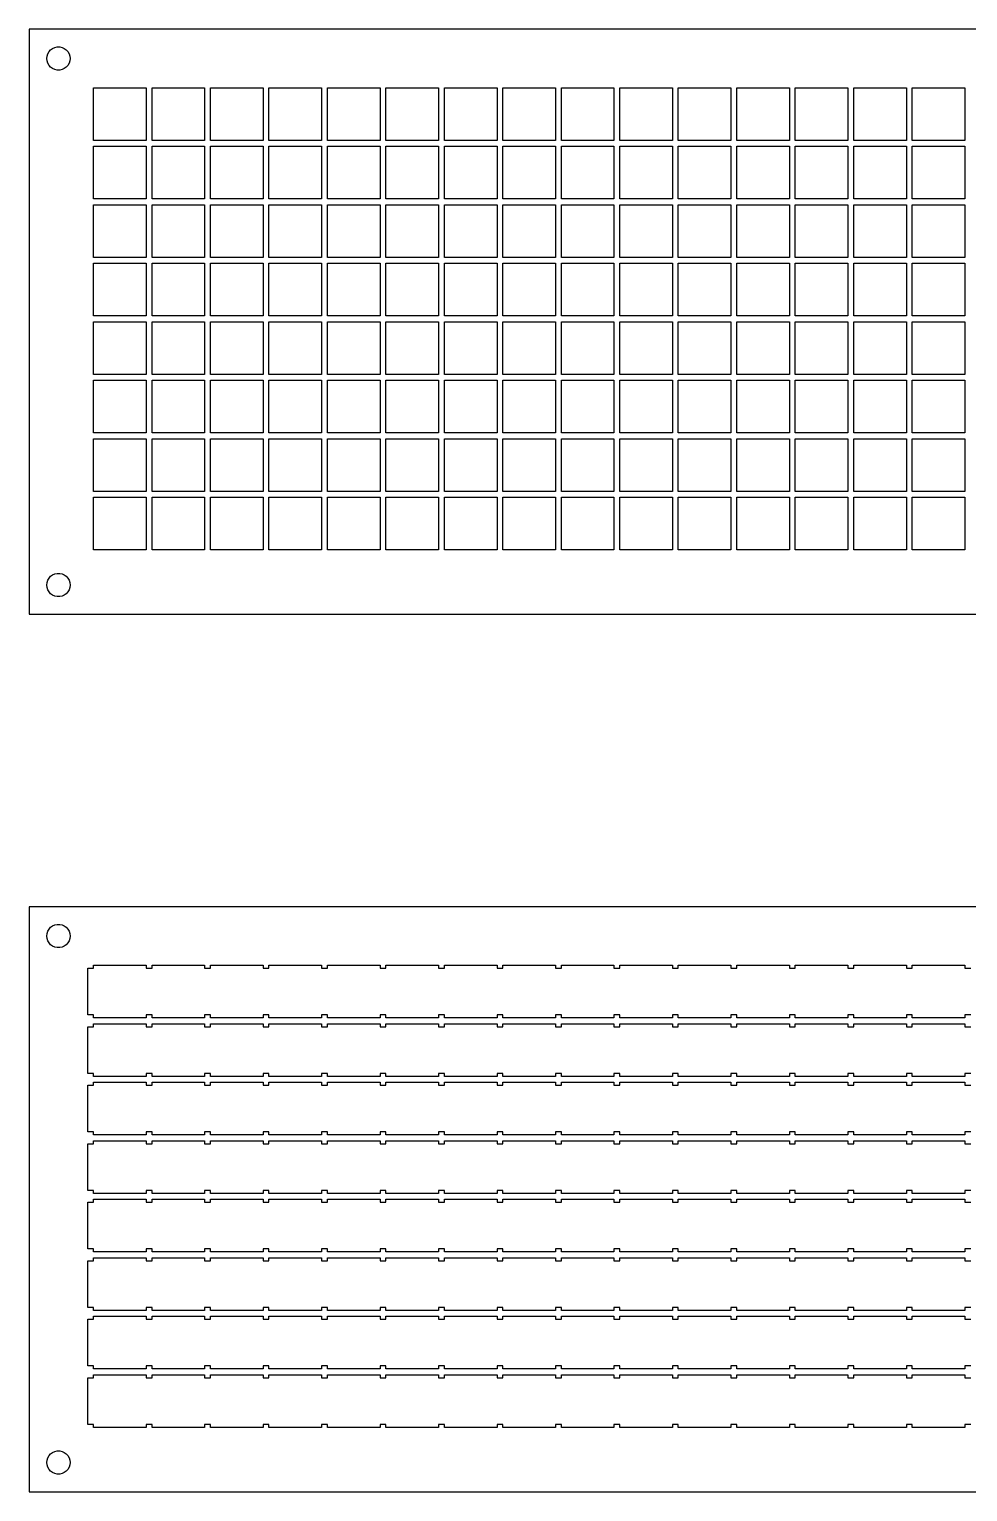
# Model space of a CAD drawing. Header units: metres. Extents: x 0 to 340, y 0 to 250.
# Drawn here: x 0 to 160.5, y 0 to 250 of the extents above; entities that cross this region are included whole.
import ezdxf

# ---------------------------------------------------------------- set-up
doc = ezdxf.new("R2010")
doc.units = ezdxf.units.M

msp = doc.modelspace()

# ---------------------------------------------------------------- linework, layer by layer
for p, q in [((340, 250), (0, 250)), ((0, 250), (0, 150)), ((3, 245), (3.0437, 245.416)), ((3.0437, 244.584), (3, 245)), ((3.0437, 245.416), (3.1729, 245.813)), ((3.1729, 245.813), (3.38196, 246.176)), ((3.38196, 246.176), (3.66173, 246.486)), ((3.66173, 246.486), (4, 246.732)), ((4, 246.732), (4.38196, 246.902)), ((4.38196, 246.902), (4.79094, 246.989)), ((4.79094, 246.989), (5.20905, 246.989)), ((5.20905, 246.989), (5.61803, 246.902)), ((5.61803, 246.902), (6, 246.732)), ((6, 246.732), (6.33826, 246.486)), ((6.33826, 246.486), (6.61803, 246.176)), ((6.61803, 246.176), (6.82709, 245.813)), ((6.82709, 245.813), (6.95628, 245.416)), ((6.95628, 245.416), (7, 245)), ((7, 245), (6.95628, 244.584)), ((3.1729, 244.187), (3.0437, 244.584)), ((3.38196, 243.824), (3.1729, 244.187)), ((3.66173, 243.514), (3.38196, 243.824)), ((4, 243.268), (3.66173, 243.514)), ((4.38196, 243.098), (4, 243.268)), ((4.79094, 243.011), (4.38196, 243.098)), ((5.20905, 243.011), (4.79094, 243.011)), ((5.61803, 243.098), (5.20905, 243.011)), ((6, 243.268), (5.61803, 243.098)), ((6.33826, 243.514), (6, 243.268)), ((6.61803, 243.824), (6.33826, 243.514)), ((6.82709, 244.187), (6.61803, 243.824)), ((6.95628, 244.584), (6.82709, 244.187)), ((11, 231), (11, 240)), ((11, 240), (20, 240)), ((20, 240), (20, 231)), ((21, 231), (21, 240)), ((21, 240), (30, 240)), ((30, 240), (30, 231)), ((31, 231), (31, 240)), ((31, 240), (40, 240)), ((40, 240), (40, 231)), ((41, 231), (41, 240)), ((41, 240), (50, 240)), ((50, 240), (50, 231)), ((51, 231), (51, 240)), ((51, 240), (60, 240)), ((60, 240), (60, 231)), ((61, 231), (61, 240)), ((61, 240), (70, 240)), ((70, 240), (70, 231)), ((71, 231), (71, 240)), ((71, 240), (80, 240)), ((80, 240), (80, 231)), ((81, 231), (81, 240)), ((81, 240), (90, 240)), ((90, 240), (90, 231)), ((91, 231), (91, 240)), ((91, 240), (100, 240)), ((100, 240), (100, 231)), ((101, 231), (101, 240)), ((101, 240), (110, 240)), ((110, 240), (110, 231)), ((111, 231), (111, 240)), ((111, 240), (120, 240)), ((120, 240), (120, 231)), ((121, 231), (121, 240)), ((121, 240), (130, 240)), ((130, 240), (130, 231)), ((131, 231), (131, 240)), ((131, 240), (140, 240)), ((140, 240), (140, 231)), ((141, 231), (141, 240)), ((141, 240), (150, 240)), ((150, 240), (150, 231)), ((151, 231), (151, 240)), ((151, 240), (160, 240)), ((160, 240), (160, 231)), ((20, 231), (11, 231)), ((11, 221), (11, 230)), ((11, 230), (20, 230)), ((20, 230), (20, 221)), ((30, 231), (21, 231)), ((21, 221), (21, 230)), ((21, 230), (30, 230)), ((30, 230), (30, 221)), ((40, 231), (31, 231)), ((31, 221), (31, 230)), ((31, 230), (40, 230)), ((40, 230), (40, 221)), ((50, 231), (41, 231)), ((41, 221), (41, 230)), ((41, 230), (50, 230)), ((50, 230), (50, 221)), ((60, 231), (51, 231)), ((51, 221), (51, 230)), ((51, 230), (60, 230)), ((60, 230), (60, 221)), ((70, 231), (61, 231)), ((61, 221), (61, 230)), ((61, 230), (70, 230)), ((70, 230), (70, 221)), ((80, 231), (71, 231)), ((71, 221), (71, 230)), ((71, 230), (80, 230)), ((80, 230), (80, 221)), ((90, 231), (81, 231)), ((81, 221), (81, 230)), ((81, 230), (90, 230)), ((90, 230), (90, 221)), ((100, 231), (91, 231)), ((91, 221), (91, 230)), ((91, 230), (100, 230)), ((100, 230), (100, 221)), ((110, 231), (101, 231)), ((101, 221), (101, 230)), ((101, 230), (110, 230)), ((110, 230), (110, 221)), ((120, 231), (111, 231)), ((111, 221), (111, 230)), ((111, 230), (120, 230)), ((120, 230), (120, 221)), ((130, 231), (121, 231)), ((121, 221), (121, 230)), ((121, 230), (130, 230)), ((130, 230), (130, 221)), ((140, 231), (131, 231)), ((131, 221), (131, 230)), ((131, 230), (140, 230)), ((140, 230), (140, 221)), ((150, 231), (141, 231)), ((141, 221), (141, 230)), ((141, 230), (150, 230)), ((150, 230), (150, 221)), ((160, 231), (151, 231)), ((151, 221), (151, 230)), ((151, 230), (160, 230)), ((160, 230), (160, 221)), ((20, 221), (11, 221)), ((11, 211), (11, 220)), ((11, 220), (20, 220)), ((20, 220), (20, 211)), ((30, 221), (21, 221)), ((21, 211), (21, 220)), ((21, 220), (30, 220)), ((30, 220), (30, 211)), ((40, 221), (31, 221)), ((31, 211), (31, 220)), ((31, 220), (40, 220)), ((40, 220), (40, 211)), ((50, 221), (41, 221)), ((41, 211), (41, 220)), ((41, 220), (50, 220)), ((50, 220), (50, 211)), ((60, 221), (51, 221)), ((51, 211), (51, 220)), ((51, 220), (60, 220)), ((60, 220), (60, 211)), ((70, 221), (61, 221)), ((61, 211), (61, 220)), ((61, 220), (70, 220)), ((70, 220), (70, 211)), ((80, 221), (71, 221)), ((71, 211), (71, 220)), ((71, 220), (80, 220)), ((80, 220), (80, 211)), ((90, 221), (81, 221)), ((81, 211), (81, 220)), ((81, 220), (90, 220)), ((90, 220), (90, 211)), ((100, 221), (91, 221)), ((91, 211), (91, 220)), ((91, 220), (100, 220)), ((100, 220), (100, 211)), ((110, 221), (101, 221)), ((101, 211), (101, 220)), ((101, 220), (110, 220)), ((110, 220), (110, 211)), ((120, 221), (111, 221)), ((111, 211), (111, 220)), ((111, 220), (120, 220)), ((120, 220), (120, 211)), ((130, 221), (121, 221)), ((121, 211), (121, 220)), ((121, 220), (130, 220)), ((130, 220), (130, 211)), ((140, 221), (131, 221)), ((131, 211), (131, 220)), ((131, 220), (140, 220)), ((140, 220), (140, 211)), ((150, 221), (141, 221)), ((141, 211), (141, 220)), ((141, 220), (150, 220)), ((150, 220), (150, 211)), ((160, 221), (151, 221)), ((151, 211), (151, 220)), ((151, 220), (160, 220)), ((160, 220), (160, 211)), ((20, 211), (11, 211)), ((11, 201), (11, 210)), ((11, 210), (20, 210)), ((20, 210), (20, 201)), ((30, 211), (21, 211)), ((21, 201), (21, 210)), ((21, 210), (30, 210)), ((30, 210), (30, 201)), ((40, 211), (31, 211)), ((31, 201), (31, 210)), ((31, 210), (40, 210)), ((40, 210), (40, 201)), ((50, 211), (41, 211)), ((41, 201), (41, 210)), ((41, 210), (50, 210)), ((50, 210), (50, 201)), ((60, 211), (51, 211)), ((51, 201), (51, 210)), ((51, 210), (60, 210)), ((60, 210), (60, 201)), ((70, 211), (61, 211)), ((61, 201), (61, 210)), ((61, 210), (70, 210)), ((70, 210), (70, 201)), ((80, 211), (71, 211)), ((71, 201), (71, 210)), ((71, 210), (80, 210)), ((80, 210), (80, 201)), ((90, 211), (81, 211)), ((81, 201), (81, 210)), ((81, 210), (90, 210)), ((90, 210), (90, 201)), ((100, 211), (91, 211)), ((91, 201), (91, 210)), ((91, 210), (100, 210)), ((100, 210), (100, 201)), ((110, 211), (101, 211)), ((101, 201), (101, 210)), ((101, 210), (110, 210)), ((110, 210), (110, 201)), ((120, 211), (111, 211)), ((111, 201), (111, 210)), ((111, 210), (120, 210)), ((120, 210), (120, 201)), ((130, 211), (121, 211)), ((121, 201), (121, 210)), ((121, 210), (130, 210)), ((130, 210), (130, 201)), ((140, 211), (131, 211)), ((131, 201), (131, 210)), ((131, 210), (140, 210)), ((140, 210), (140, 201)), ((150, 211), (141, 211)), ((141, 201), (141, 210)), ((141, 210), (150, 210)), ((150, 210), (150, 201)), ((160, 211), (151, 211)), ((151, 201), (151, 210)), ((151, 210), (160, 210)), ((160, 210), (160, 201)), ((20, 201), (11, 201)), ((11, 191), (11, 200)), ((11, 200), (20, 200)), ((20, 200), (20, 191)), ((30, 201), (21, 201)), ((21, 191), (21, 200)), ((21, 200), (30, 200)), ((30, 200), (30, 191)), ((40, 201), (31, 201)), ((31, 191), (31, 200)), ((31, 200), (40, 200)), ((40, 200), (40, 191)), ((50, 201), (41, 201)), ((41, 191), (41, 200)), ((41, 200), (50, 200)), ((50, 200), (50, 191)), ((60, 201), (51, 201)), ((51, 191), (51, 200)), ((51, 200), (60, 200)), ((60, 200), (60, 191)), ((70, 201), (61, 201)), ((61, 191), (61, 200)), ((61, 200), (70, 200)), ((70, 200), (70, 191)), ((80, 201), (71, 201)), ((71, 191), (71, 200)), ((71, 200), (80, 200)), ((80, 200), (80, 191)), ((90, 201), (81, 201)), ((81, 191), (81, 200)), ((81, 200), (90, 200)), ((90, 200), (90, 191)), ((100, 201), (91, 201)), ((91, 191), (91, 200)), ((91, 200), (100, 200)), ((100, 200), (100, 191)), ((110, 201), (101, 201)), ((101, 191), (101, 200)), ((101, 200), (110, 200)), ((110, 200), (110, 191)), ((120, 201), (111, 201)), ((111, 191), (111, 200)), ((111, 200), (120, 200)), ((120, 200), (120, 191)), ((130, 201), (121, 201)), ((121, 191), (121, 200)), ((121, 200), (130, 200)), ((130, 200), (130, 191)), ((140, 201), (131, 201)), ((131, 191), (131, 200)), ((131, 200), (140, 200)), ((140, 200), (140, 191)), ((150, 201), (141, 201)), ((141, 191), (141, 200)), ((141, 200), (150, 200)), ((150, 200), (150, 191)), ((160, 201), (151, 201)), ((151, 191), (151, 200)), ((151, 200), (160, 200)), ((160, 200), (160, 191)), ((20, 191), (11, 191)), ((11, 181), (11, 190)), ((11, 190), (20, 190)), ((20, 190), (20, 181)), ((30, 191), (21, 191)), ((21, 181), (21, 190)), ((21, 190), (30, 190)), ((30, 190), (30, 181)), ((40, 191), (31, 191)), ((31, 181), (31, 190)), ((31, 190), (40, 190)), ((40, 190), (40, 181)), ((50, 191), (41, 191)), ((41, 181), (41, 190)), ((41, 190), (50, 190)), ((50, 190), (50, 181)), ((60, 191), (51, 191)), ((51, 181), (51, 190)), ((51, 190), (60, 190)), ((60, 190), (60, 181)), ((70, 191), (61, 191)), ((61, 181), (61, 190)), ((61, 190), (70, 190)), ((70, 190), (70, 181)), ((80, 191), (71, 191)), ((71, 181), (71, 190)), ((71, 190), (80, 190)), ((80, 190), (80, 181)), ((90, 191), (81, 191)), ((81, 181), (81, 190)), ((81, 190), (90, 190)), ((90, 190), (90, 181)), ((100, 191), (91, 191)), ((91, 181), (91, 190)), ((91, 190), (100, 190)), ((100, 190), (100, 181)), ((110, 191), (101, 191)), ((101, 181), (101, 190)), ((101, 190), (110, 190)), ((110, 190), (110, 181)), ((120, 191), (111, 191)), ((111, 181), (111, 190)), ((111, 190), (120, 190)), ((120, 190), (120, 181)), ((130, 191), (121, 191)), ((121, 181), (121, 190)), ((121, 190), (130, 190)), ((130, 190), (130, 181)), ((140, 191), (131, 191)), ((131, 181), (131, 190)), ((131, 190), (140, 190)), ((140, 190), (140, 181)), ((150, 191), (141, 191)), ((141, 181), (141, 190)), ((141, 190), (150, 190)), ((150, 190), (150, 181)), ((160, 191), (151, 191)), ((151, 181), (151, 190)), ((151, 190), (160, 190)), ((160, 190), (160, 181)), ((20, 181), (11, 181)), ((11, 171), (11, 180)), ((11, 180), (20, 180)), ((20, 180), (20, 171)), ((30, 181), (21, 181)), ((21, 171), (21, 180)), ((21, 180), (30, 180)), ((30, 180), (30, 171)), ((40, 181), (31, 181)), ((31, 171), (31, 180)), ((31, 180), (40, 180)), ((40, 180), (40, 171)), ((50, 181), (41, 181)), ((41, 171), (41, 180)), ((41, 180), (50, 180)), ((50, 180), (50, 171)), ((60, 181), (51, 181)), ((51, 171), (51, 180)), ((51, 180), (60, 180)), ((60, 180), (60, 171)), ((70, 181), (61, 181)), ((61, 171), (61, 180)), ((61, 180), (70, 180)), ((70, 180), (70, 171)), ((80, 181), (71, 181)), ((71, 171), (71, 180)), ((71, 180), (80, 180)), ((80, 180), (80, 171)), ((90, 181), (81, 181)), ((81, 171), (81, 180)), ((81, 180), (90, 180)), ((90, 180), (90, 171)), ((100, 181), (91, 181)), ((91, 171), (91, 180)), ((91, 180), (100, 180)), ((100, 180), (100, 171)), ((110, 181), (101, 181)), ((101, 171), (101, 180)), ((101, 180), (110, 180)), ((110, 180), (110, 171)), ((120, 181), (111, 181)), ((111, 171), (111, 180)), ((111, 180), (120, 180)), ((120, 180), (120, 171)), ((130, 181), (121, 181)), ((121, 171), (121, 180)), ((121, 180), (130, 180)), ((130, 180), (130, 171)), ((140, 181), (131, 181)), ((131, 171), (131, 180)), ((131, 180), (140, 180)), ((140, 180), (140, 171)), ((150, 181), (141, 181)), ((141, 171), (141, 180)), ((141, 180), (150, 180)), ((150, 180), (150, 171)), ((160, 181), (151, 181)), ((151, 171), (151, 180)), ((151, 180), (160, 180)), ((160, 180), (160, 171)), ((20, 171), (11, 171)), ((11, 161), (11, 170)), ((11, 170), (20, 170)), ((20, 170), (20, 161)), ((30, 171), (21, 171)), ((21, 161), (21, 170)), ((21, 170), (30, 170)), ((30, 170), (30, 161)), ((40, 171), (31, 171)), ((31, 161), (31, 170)), ((31, 170), (40, 170)), ((40, 170), (40, 161)), ((50, 171), (41, 171)), ((41, 161), (41, 170)), ((41, 170), (50, 170)), ((50, 170), (50, 161)), ((60, 171), (51, 171)), ((51, 161), (51, 170)), ((51, 170), (60, 170)), ((60, 170), (60, 161)), ((70, 171), (61, 171)), ((61, 161), (61, 170)), ((61, 170), (70, 170)), ((70, 170), (70, 161)), ((80, 171), (71, 171)), ((71, 161), (71, 170)), ((71, 170), (80, 170)), ((80, 170), (80, 161)), ((90, 171), (81, 171)), ((81, 161), (81, 170)), ((81, 170), (90, 170)), ((90, 170), (90, 161)), ((100, 171), (91, 171)), ((91, 161), (91, 170)), ((91, 170), (100, 170)), ((100, 170), (100, 161)), ((110, 171), (101, 171)), ((101, 161), (101, 170)), ((101, 170), (110, 170)), ((110, 170), (110, 161)), ((120, 171), (111, 171)), ((111, 161), (111, 170)), ((111, 170), (120, 170)), ((120, 170), (120, 161)), ((130, 171), (121, 171)), ((121, 161), (121, 170)), ((121, 170), (130, 170)), ((130, 170), (130, 161)), ((140, 171), (131, 171)), ((131, 161), (131, 170)), ((131, 170), (140, 170)), ((140, 170), (140, 161)), ((150, 171), (141, 171)), ((141, 161), (141, 170)), ((141, 170), (150, 170)), ((150, 170), (150, 161)), ((160, 171), (151, 171)), ((151, 161), (151, 170)), ((151, 170), (160, 170)), ((160, 170), (160, 161)), ((20, 161), (11, 161)), ((30, 161), (21, 161)), ((40, 161), (31, 161)), ((50, 161), (41, 161)), ((60, 161), (51, 161)), ((70, 161), (61, 161)), ((80, 161), (71, 161)), ((90, 161), (81, 161)), ((100, 161), (91, 161)), ((110, 161), (101, 161)), ((120, 161), (111, 161)), ((130, 161), (121, 161)), ((140, 161), (131, 161)), ((150, 161), (141, 161)), ((160, 161), (151, 161)), ((3, 155), (3.0437, 155.416)), ((3.0437, 154.584), (3, 155)), ((3.0437, 155.416), (3.1729, 155.813)), ((3.1729, 155.813), (3.38196, 156.176)), ((3.38196, 156.176), (3.66173, 156.486)), ((3.66173, 156.486), (4, 156.732)), ((4, 156.732), (4.38196, 156.902)), ((4.38196, 156.902), (4.79094, 156.989)), ((4.79094, 156.989), (5.20905, 156.989)), ((5.20905, 156.989), (5.61803, 156.902)), ((5.61803, 156.902), (6, 156.732)), ((6, 156.732), (6.33826, 156.486)), ((6.33826, 156.486), (6.61803, 156.176)), ((6.61803, 156.176), (6.82709, 155.813)), ((6.82709, 155.813), (6.95628, 155.416)), ((6.95628, 155.416), (7, 155)), ((7, 155), (6.95628, 154.584)), ((3.1729, 154.187), (3.0437, 154.584)), ((3.38196, 153.824), (3.1729, 154.187)), ((3.66173, 153.514), (3.38196, 153.824)), ((4, 153.268), (3.66173, 153.514)), ((4.38196, 153.098), (4, 153.268)), ((4.79094, 153.011), (4.38196, 153.098)), ((5.20905, 153.011), (4.79094, 153.011)), ((5.61803, 153.098), (5.20905, 153.011)), ((6, 153.268), (5.61803, 153.098)), ((6.33826, 153.514), (6, 153.268)), ((6.61803, 153.824), (6.33826, 153.514)), ((6.82709, 154.187), (6.61803, 153.824)), ((6.95628, 154.584), (6.82709, 154.187)), ((0, 150), (340, 150)), ((340, 100), (0, 100)), ((0, 100), (0, 0)), ((3, 95), (3.0437, 95.4158)), ((3.0437, 94.5842), (3, 95)), ((3.0437, 95.4158), (3.1729, 95.8135)), ((3.1729, 95.8135), (3.38196, 96.1756)), ((3.38196, 96.1756), (3.66173, 96.4863)), ((3.66173, 96.4863), (4, 96.732)), ((4, 96.732), (4.38196, 96.9021)), ((4.38196, 96.9021), (4.79094, 96.989)), ((4.79094, 96.989), (5.20905, 96.989)), ((5.20905, 96.989), (5.61803, 96.9021)), ((5.61803, 96.9021), (6, 96.732)), ((6, 96.732), (6.33826, 96.4863)), ((6.33826, 96.4863), (6.61803, 96.1756)), ((6.61803, 96.1756), (6.82709, 95.8135)), ((6.82709, 95.8135), (6.95628, 95.4158)), ((6.95628, 95.4158), (7, 95)), ((7, 95), (6.95628, 94.5842)), ((3.1729, 94.1865), (3.0437, 94.5842)), ((3.38196, 93.8244), (3.1729, 94.1865)), ((3.66173, 93.5137), (3.38196, 93.8244)), ((4, 93.2679), (3.66173, 93.5137)), ((4.38196, 93.0979), (4, 93.2679)), ((4.79094, 93.011), (4.38196, 93.0979)), ((5.20905, 93.011), (4.79094, 93.011)), ((5.61803, 93.0979), (5.20905, 93.011)), ((6, 93.2679), (5.61803, 93.0979)), ((6.33826, 93.5137), (6, 93.2679)), ((6.61803, 93.8244), (6.33826, 93.5137)), ((6.82709, 94.1865), (6.61803, 93.8244)), ((6.95628, 94.5842), (6.82709, 94.1865)), ((11, 89.5), (11, 90)), ((11, 90), (20, 90)), ((20, 90), (20, 89.5)), ((21, 89.5), (21, 90)), ((21, 90), (30, 90)), ((30, 90), (30, 89.5)), ((31, 89.5), (31, 90)), ((31, 90), (40, 90)), ((40, 90), (40, 89.5)), ((41, 89.5), (41, 90)), ((41, 90), (50, 90)), ((50, 90), (50, 89.5)), ((51, 89.5), (51, 90)), ((51, 90), (60, 90)), ((60, 90), (60, 89.5)), ((61, 89.5), (61, 90)), ((61, 90), (70, 90)), ((70, 90), (70, 89.5)), ((71, 89.5), (71, 90)), ((71, 90), (80, 90)), ((80, 90), (80, 89.5)), ((81, 89.5), (81, 90)), ((81, 90), (90, 90)), ((90, 90), (90, 89.5)), ((91, 89.5), (91, 90)), ((91, 90), (100, 90)), ((100, 90), (100, 89.5)), ((101, 89.5), (101, 90)), ((101, 90), (110, 90)), ((110, 90), (110, 89.5)), ((111, 89.5), (111, 90)), ((111, 90), (120, 90)), ((120, 90), (120, 89.5)), ((121, 89.5), (121, 90)), ((121, 90), (130, 90)), ((130, 90), (130, 89.5)), ((131, 89.5), (131, 90)), ((131, 90), (140, 90)), ((140, 90), (140, 89.5)), ((141, 89.5), (141, 90)), ((141, 90), (150, 90)), ((150, 90), (150, 89.5)), ((151, 89.5), (151, 90)), ((151, 90), (160, 90)), ((160, 90), (160, 89.5)), ((10, 81.5), (10, 89.5)), ((10, 89.5), (11, 89.5)), ((20, 89.5), (21, 89.5)), ((30, 89.5), (31, 89.5)), ((40, 89.5), (41, 89.5)), ((50, 89.5), (51, 89.5)), ((60, 89.5), (61, 89.5)), ((70, 89.5), (71, 89.5)), ((80, 89.5), (81, 89.5)), ((90, 89.5), (91, 89.5)), ((100, 89.5), (101, 89.5)), ((110, 89.5), (111, 89.5)), ((120, 89.5), (121, 89.5)), ((130, 89.5), (131, 89.5)), ((140, 89.5), (141, 89.5)), ((150, 89.5), (151, 89.5)), ((160, 89.5), (161, 89.5)), ((11, 81.5), (10, 81.5)), ((11, 81), (11, 81.5)), ((20, 81), (11, 81)), ((11, 79.5), (11, 80)), ((11, 80), (20, 80)), ((21, 81.5), (20, 81.5)), ((20, 81.5), (20, 81)), ((20, 80), (20, 79.5)), ((21, 81), (21, 81.5)), ((30, 81), (21, 81)), ((21, 79.5), (21, 80)), ((21, 80), (30, 80)), ((31, 81.5), (30, 81.5)), ((30, 81.5), (30, 81)), ((30, 80), (30, 79.5)), ((31, 81), (31, 81.5)), ((40, 81), (31, 81)), ((31, 79.5), (31, 80)), ((31, 80), (40, 80)), ((41, 81.5), (40, 81.5)), ((40, 81.5), (40, 81)), ((40, 80), (40, 79.5)), ((41, 81), (41, 81.5)), ((50, 81), (41, 81)), ((41, 79.5), (41, 80)), ((41, 80), (50, 80)), ((51, 81.5), (50, 81.5)), ((50, 81.5), (50, 81)), ((50, 80), (50, 79.5)), ((51, 81), (51, 81.5)), ((60, 81), (51, 81)), ((51, 79.5), (51, 80)), ((51, 80), (60, 80)), ((61, 81.5), (60, 81.5)), ((60, 81.5), (60, 81)), ((60, 80), (60, 79.5)), ((61, 81), (61, 81.5)), ((70, 81), (61, 81)), ((61, 79.5), (61, 80)), ((61, 80), (70, 80)), ((71, 81.5), (70, 81.5)), ((70, 81.5), (70, 81)), ((70, 80), (70, 79.5)), ((71, 81), (71, 81.5)), ((80, 81), (71, 81)), ((71, 79.5), (71, 80)), ((71, 80), (80, 80)), ((81, 81.5), (80, 81.5)), ((80, 81.5), (80, 81)), ((80, 80), (80, 79.5)), ((81, 81), (81, 81.5)), ((90, 81), (81, 81)), ((81, 79.5), (81, 80)), ((81, 80), (90, 80)), ((91, 81.5), (90, 81.5)), ((90, 81.5), (90, 81)), ((90, 80), (90, 79.5)), ((91, 81), (91, 81.5)), ((100, 81), (91, 81)), ((91, 79.5), (91, 80)), ((91, 80), (100, 80)), ((101, 81.5), (100, 81.5)), ((100, 81.5), (100, 81)), ((100, 80), (100, 79.5)), ((101, 81), (101, 81.5)), ((110, 81), (101, 81)), ((101, 79.5), (101, 80)), ((101, 80), (110, 80)), ((111, 81.5), (110, 81.5)), ((110, 81.5), (110, 81)), ((110, 80), (110, 79.5)), ((111, 81), (111, 81.5)), ((120, 81), (111, 81)), ((111, 79.5), (111, 80)), ((111, 80), (120, 80)), ((121, 81.5), (120, 81.5)), ((120, 81.5), (120, 81)), ((120, 80), (120, 79.5)), ((121, 81), (121, 81.5)), ((130, 81), (121, 81)), ((121, 79.5), (121, 80)), ((121, 80), (130, 80)), ((131, 81.5), (130, 81.5)), ((130, 81.5), (130, 81)), ((130, 80), (130, 79.5)), ((131, 81), (131, 81.5)), ((140, 81), (131, 81)), ((131, 79.5), (131, 80)), ((131, 80), (140, 80)), ((141, 81.5), (140, 81.5)), ((140, 81.5), (140, 81)), ((140, 80), (140, 79.5)), ((141, 81), (141, 81.5)), ((150, 81), (141, 81)), ((141, 79.5), (141, 80)), ((141, 80), (150, 80)), ((151, 81.5), (150, 81.5)), ((150, 81.5), (150, 81)), ((150, 80), (150, 79.5)), ((151, 81), (151, 81.5)), ((160, 81), (151, 81)), ((151, 79.5), (151, 80)), ((151, 80), (160, 80)), ((161, 81.5), (160, 81.5)), ((160, 81.5), (160, 81)), ((160, 80), (160, 79.5)), ((10, 71.5), (10, 79.5)), ((10, 79.5), (11, 79.5)), ((20, 79.5), (21, 79.5)), ((30, 79.5), (31, 79.5)), ((40, 79.5), (41, 79.5)), ((50, 79.5), (51, 79.5)), ((60, 79.5), (61, 79.5)), ((70, 79.5), (71, 79.5)), ((80, 79.5), (81, 79.5)), ((90, 79.5), (91, 79.5)), ((100, 79.5), (101, 79.5)), ((110, 79.5), (111, 79.5)), ((120, 79.5), (121, 79.5)), ((130, 79.5), (131, 79.5)), ((140, 79.5), (141, 79.5)), ((150, 79.5), (151, 79.5)), ((160, 79.5), (161, 79.5)), ((11, 71.5), (10, 71.5)), ((11, 71), (11, 71.5)), ((20, 71), (11, 71)), ((11, 69.5), (11, 70)), ((11, 70), (20, 70)), ((21, 71.5), (20, 71.5)), ((20, 71.5), (20, 71)), ((20, 70), (20, 69.5)), ((21, 71), (21, 71.5)), ((30, 71), (21, 71)), ((21, 69.5), (21, 70)), ((21, 70), (30, 70)), ((31, 71.5), (30, 71.5)), ((30, 71.5), (30, 71)), ((30, 70), (30, 69.5)), ((31, 71), (31, 71.5)), ((40, 71), (31, 71)), ((31, 69.5), (31, 70)), ((31, 70), (40, 70)), ((41, 71.5), (40, 71.5)), ((40, 71.5), (40, 71)), ((40, 70), (40, 69.5)), ((41, 71), (41, 71.5)), ((50, 71), (41, 71)), ((41, 69.5), (41, 70)), ((41, 70), (50, 70)), ((51, 71.5), (50, 71.5)), ((50, 71.5), (50, 71)), ((50, 70), (50, 69.5)), ((51, 71), (51, 71.5)), ((60, 71), (51, 71)), ((51, 69.5), (51, 70)), ((51, 70), (60, 70)), ((61, 71.5), (60, 71.5)), ((60, 71.5), (60, 71)), ((60, 70), (60, 69.5)), ((61, 71), (61, 71.5)), ((70, 71), (61, 71)), ((61, 69.5), (61, 70)), ((61, 70), (70, 70)), ((71, 71.5), (70, 71.5)), ((70, 71.5), (70, 71)), ((70, 70), (70, 69.5)), ((71, 71), (71, 71.5)), ((80, 71), (71, 71)), ((71, 69.5), (71, 70)), ((71, 70), (80, 70)), ((81, 71.5), (80, 71.5)), ((80, 71.5), (80, 71)), ((80, 70), (80, 69.5)), ((81, 71), (81, 71.5)), ((90, 71), (81, 71)), ((81, 69.5), (81, 70)), ((81, 70), (90, 70)), ((91, 71.5), (90, 71.5)), ((90, 71.5), (90, 71)), ((90, 70), (90, 69.5)), ((91, 71), (91, 71.5)), ((100, 71), (91, 71)), ((91, 69.5), (91, 70)), ((91, 70), (100, 70)), ((101, 71.5), (100, 71.5)), ((100, 71.5), (100, 71)), ((100, 70), (100, 69.5)), ((101, 71), (101, 71.5)), ((110, 71), (101, 71)), ((101, 69.5), (101, 70)), ((101, 70), (110, 70)), ((111, 71.5), (110, 71.5)), ((110, 71.5), (110, 71)), ((110, 70), (110, 69.5)), ((111, 71), (111, 71.5)), ((120, 71), (111, 71)), ((111, 69.5), (111, 70)), ((111, 70), (120, 70)), ((121, 71.5), (120, 71.5)), ((120, 71.5), (120, 71)), ((120, 70), (120, 69.5)), ((121, 71), (121, 71.5)), ((130, 71), (121, 71)), ((121, 69.5), (121, 70)), ((121, 70), (130, 70)), ((131, 71.5), (130, 71.5)), ((130, 71.5), (130, 71)), ((130, 70), (130, 69.5)), ((131, 71), (131, 71.5)), ((140, 71), (131, 71)), ((131, 69.5), (131, 70)), ((131, 70), (140, 70)), ((141, 71.5), (140, 71.5)), ((140, 71.5), (140, 71)), ((140, 70), (140, 69.5)), ((141, 71), (141, 71.5)), ((150, 71), (141, 71)), ((141, 69.5), (141, 70)), ((141, 70), (150, 70)), ((151, 71.5), (150, 71.5)), ((150, 71.5), (150, 71)), ((150, 70), (150, 69.5)), ((151, 71), (151, 71.5)), ((160, 71), (151, 71)), ((151, 69.5), (151, 70)), ((151, 70), (160, 70)), ((161, 71.5), (160, 71.5)), ((160, 71.5), (160, 71)), ((160, 70), (160, 69.5)), ((10, 61.5), (10, 69.5)), ((10, 69.5), (11, 69.5)), ((20, 69.5), (21, 69.5)), ((30, 69.5), (31, 69.5)), ((40, 69.5), (41, 69.5)), ((50, 69.5), (51, 69.5)), ((60, 69.5), (61, 69.5)), ((70, 69.5), (71, 69.5)), ((80, 69.5), (81, 69.5)), ((90, 69.5), (91, 69.5)), ((100, 69.5), (101, 69.5)), ((110, 69.5), (111, 69.5)), ((120, 69.5), (121, 69.5)), ((130, 69.5), (131, 69.5)), ((140, 69.5), (141, 69.5)), ((150, 69.5), (151, 69.5)), ((160, 69.5), (161, 69.5)), ((11, 61.5), (10, 61.5)), ((11, 61), (11, 61.5)), ((20, 61), (11, 61)), ((11, 59.5), (11, 60)), ((11, 60), (20, 60)), ((21, 61.5), (20, 61.5)), ((20, 61.5), (20, 61)), ((20, 60), (20, 59.5)), ((21, 61), (21, 61.5)), ((30, 61), (21, 61)), ((21, 59.5), (21, 60)), ((21, 60), (30, 60)), ((31, 61.5), (30, 61.5)), ((30, 61.5), (30, 61)), ((30, 60), (30, 59.5)), ((31, 61), (31, 61.5)), ((40, 61), (31, 61)), ((31, 59.5), (31, 60)), ((31, 60), (40, 60)), ((41, 61.5), (40, 61.5)), ((40, 61.5), (40, 61)), ((40, 60), (40, 59.5)), ((41, 61), (41, 61.5)), ((50, 61), (41, 61)), ((41, 59.5), (41, 60)), ((41, 60), (50, 60)), ((51, 61.5), (50, 61.5)), ((50, 61.5), (50, 61)), ((50, 60), (50, 59.5)), ((51, 61), (51, 61.5)), ((60, 61), (51, 61)), ((51, 59.5), (51, 60)), ((51, 60), (60, 60)), ((61, 61.5), (60, 61.5)), ((60, 61.5), (60, 61)), ((60, 60), (60, 59.5)), ((61, 61), (61, 61.5)), ((70, 61), (61, 61)), ((61, 59.5), (61, 60)), ((61, 60), (70, 60)), ((71, 61.5), (70, 61.5)), ((70, 61.5), (70, 61)), ((70, 60), (70, 59.5)), ((71, 61), (71, 61.5)), ((80, 61), (71, 61)), ((71, 59.5), (71, 60)), ((71, 60), (80, 60)), ((81, 61.5), (80, 61.5)), ((80, 61.5), (80, 61)), ((80, 60), (80, 59.5)), ((81, 61), (81, 61.5)), ((90, 61), (81, 61)), ((81, 59.5), (81, 60)), ((81, 60), (90, 60)), ((91, 61.5), (90, 61.5)), ((90, 61.5), (90, 61)), ((90, 60), (90, 59.5)), ((91, 61), (91, 61.5)), ((100, 61), (91, 61)), ((91, 59.5), (91, 60)), ((91, 60), (100, 60)), ((101, 61.5), (100, 61.5)), ((100, 61.5), (100, 61)), ((100, 60), (100, 59.5)), ((101, 61), (101, 61.5)), ((110, 61), (101, 61)), ((101, 59.5), (101, 60)), ((101, 60), (110, 60)), ((111, 61.5), (110, 61.5)), ((110, 61.5), (110, 61)), ((110, 60), (110, 59.5)), ((111, 61), (111, 61.5)), ((120, 61), (111, 61)), ((111, 59.5), (111, 60)), ((111, 60), (120, 60)), ((121, 61.5), (120, 61.5)), ((120, 61.5), (120, 61)), ((120, 60), (120, 59.5)), ((121, 61), (121, 61.5)), ((130, 61), (121, 61)), ((121, 59.5), (121, 60)), ((121, 60), (130, 60)), ((131, 61.5), (130, 61.5)), ((130, 61.5), (130, 61)), ((130, 60), (130, 59.5)), ((131, 61), (131, 61.5)), ((140, 61), (131, 61)), ((131, 59.5), (131, 60)), ((131, 60), (140, 60)), ((141, 61.5), (140, 61.5)), ((140, 61.5), (140, 61)), ((140, 60), (140, 59.5)), ((141, 61), (141, 61.5)), ((150, 61), (141, 61)), ((141, 59.5), (141, 60)), ((141, 60), (150, 60)), ((151, 61.5), (150, 61.5)), ((150, 61.5), (150, 61)), ((150, 60), (150, 59.5)), ((151, 61), (151, 61.5)), ((160, 61), (151, 61)), ((151, 59.5), (151, 60)), ((151, 60), (160, 60)), ((161, 61.5), (160, 61.5)), ((160, 61.5), (160, 61)), ((160, 60), (160, 59.5)), ((10, 51.5), (10, 59.5)), ((10, 59.5), (11, 59.5)), ((20, 59.5), (21, 59.5)), ((30, 59.5), (31, 59.5)), ((40, 59.5), (41, 59.5)), ((50, 59.5), (51, 59.5)), ((60, 59.5), (61, 59.5)), ((70, 59.5), (71, 59.5)), ((80, 59.5), (81, 59.5)), ((90, 59.5), (91, 59.5)), ((100, 59.5), (101, 59.5)), ((110, 59.5), (111, 59.5)), ((120, 59.5), (121, 59.5)), ((130, 59.5), (131, 59.5)), ((140, 59.5), (141, 59.5)), ((150, 59.5), (151, 59.5)), ((160, 59.5), (161, 59.5)), ((11, 51.5), (10, 51.5)), ((11, 51), (11, 51.5)), ((20, 51), (11, 51)), ((11, 49.5), (11, 50)), ((11, 50), (20, 50)), ((21, 51.5), (20, 51.5)), ((20, 51.5), (20, 51)), ((20, 50), (20, 49.5)), ((21, 51), (21, 51.5)), ((30, 51), (21, 51)), ((21, 49.5), (21, 50)), ((21, 50), (30, 50)), ((31, 51.5), (30, 51.5)), ((30, 51.5), (30, 51)), ((30, 50), (30, 49.5)), ((31, 51), (31, 51.5)), ((40, 51), (31, 51)), ((31, 49.5), (31, 50)), ((31, 50), (40, 50)), ((41, 51.5), (40, 51.5)), ((40, 51.5), (40, 51)), ((40, 50), (40, 49.5)), ((41, 51), (41, 51.5)), ((50, 51), (41, 51)), ((41, 49.5), (41, 50)), ((41, 50), (50, 50)), ((51, 51.5), (50, 51.5)), ((50, 51.5), (50, 51)), ((50, 50), (50, 49.5)), ((51, 51), (51, 51.5)), ((60, 51), (51, 51)), ((51, 49.5), (51, 50)), ((51, 50), (60, 50)), ((61, 51.5), (60, 51.5)), ((60, 51.5), (60, 51)), ((60, 50), (60, 49.5)), ((61, 51), (61, 51.5)), ((70, 51), (61, 51)), ((61, 49.5), (61, 50)), ((61, 50), (70, 50)), ((71, 51.5), (70, 51.5)), ((70, 51.5), (70, 51)), ((70, 50), (70, 49.5)), ((71, 51), (71, 51.5)), ((80, 51), (71, 51)), ((71, 49.5), (71, 50)), ((71, 50), (80, 50)), ((81, 51.5), (80, 51.5)), ((80, 51.5), (80, 51)), ((80, 50), (80, 49.5)), ((81, 51), (81, 51.5)), ((90, 51), (81, 51)), ((81, 49.5), (81, 50)), ((81, 50), (90, 50)), ((91, 51.5), (90, 51.5)), ((90, 51.5), (90, 51)), ((90, 50), (90, 49.5)), ((91, 51), (91, 51.5)), ((100, 51), (91, 51)), ((91, 49.5), (91, 50)), ((91, 50), (100, 50)), ((101, 51.5), (100, 51.5)), ((100, 51.5), (100, 51)), ((100, 50), (100, 49.5)), ((101, 51), (101, 51.5)), ((110, 51), (101, 51)), ((101, 49.5), (101, 50)), ((101, 50), (110, 50)), ((111, 51.5), (110, 51.5)), ((110, 51.5), (110, 51)), ((110, 50), (110, 49.5)), ((111, 51), (111, 51.5)), ((120, 51), (111, 51)), ((111, 49.5), (111, 50)), ((111, 50), (120, 50)), ((121, 51.5), (120, 51.5)), ((120, 51.5), (120, 51)), ((120, 50), (120, 49.5)), ((121, 51), (121, 51.5)), ((130, 51), (121, 51)), ((121, 49.5), (121, 50)), ((121, 50), (130, 50)), ((131, 51.5), (130, 51.5)), ((130, 51.5), (130, 51)), ((130, 50), (130, 49.5)), ((131, 51), (131, 51.5)), ((140, 51), (131, 51)), ((131, 49.5), (131, 50)), ((131, 50), (140, 50)), ((141, 51.5), (140, 51.5)), ((140, 51.5), (140, 51)), ((140, 50), (140, 49.5)), ((141, 51), (141, 51.5)), ((150, 51), (141, 51)), ((141, 49.5), (141, 50)), ((141, 50), (150, 50)), ((151, 51.5), (150, 51.5)), ((150, 51.5), (150, 51)), ((150, 50), (150, 49.5)), ((151, 51), (151, 51.5)), ((160, 51), (151, 51)), ((151, 49.5), (151, 50)), ((151, 50), (160, 50)), ((161, 51.5), (160, 51.5)), ((160, 51.5), (160, 51)), ((160, 50), (160, 49.5)), ((10, 41.5), (10, 49.5)), ((10, 49.5), (11, 49.5)), ((20, 49.5), (21, 49.5)), ((30, 49.5), (31, 49.5)), ((40, 49.5), (41, 49.5)), ((50, 49.5), (51, 49.5)), ((60, 49.5), (61, 49.5)), ((70, 49.5), (71, 49.5)), ((80, 49.5), (81, 49.5)), ((90, 49.5), (91, 49.5)), ((100, 49.5), (101, 49.5)), ((110, 49.5), (111, 49.5)), ((120, 49.5), (121, 49.5)), ((130, 49.5), (131, 49.5)), ((140, 49.5), (141, 49.5)), ((150, 49.5), (151, 49.5)), ((160, 49.5), (161, 49.5)), ((11, 41.5), (10, 41.5)), ((11, 41), (11, 41.5)), ((20, 41), (11, 41)), ((11, 39.5), (11, 40)), ((11, 40), (20, 40)), ((21, 41.5), (20, 41.5)), ((20, 41.5), (20, 41)), ((20, 40), (20, 39.5)), ((21, 41), (21, 41.5)), ((30, 41), (21, 41)), ((21, 39.5), (21, 40)), ((21, 40), (30, 40)), ((31, 41.5), (30, 41.5)), ((30, 41.5), (30, 41)), ((30, 40), (30, 39.5)), ((31, 41), (31, 41.5)), ((40, 41), (31, 41)), ((31, 39.5), (31, 40)), ((31, 40), (40, 40)), ((41, 41.5), (40, 41.5)), ((40, 41.5), (40, 41)), ((40, 40), (40, 39.5)), ((41, 41), (41, 41.5)), ((50, 41), (41, 41)), ((41, 39.5), (41, 40)), ((41, 40), (50, 40)), ((51, 41.5), (50, 41.5)), ((50, 41.5), (50, 41)), ((50, 40), (50, 39.5)), ((51, 41), (51, 41.5)), ((60, 41), (51, 41)), ((51, 39.5), (51, 40)), ((51, 40), (60, 40)), ((61, 41.5), (60, 41.5)), ((60, 41.5), (60, 41)), ((60, 40), (60, 39.5)), ((61, 41), (61, 41.5)), ((70, 41), (61, 41)), ((61, 39.5), (61, 40)), ((61, 40), (70, 40)), ((71, 41.5), (70, 41.5)), ((70, 41.5), (70, 41)), ((70, 40), (70, 39.5)), ((71, 41), (71, 41.5)), ((80, 41), (71, 41)), ((71, 39.5), (71, 40)), ((71, 40), (80, 40)), ((81, 41.5), (80, 41.5)), ((80, 41.5), (80, 41)), ((80, 40), (80, 39.5)), ((81, 41), (81, 41.5)), ((90, 41), (81, 41)), ((81, 39.5), (81, 40)), ((81, 40), (90, 40)), ((91, 41.5), (90, 41.5)), ((90, 41.5), (90, 41)), ((90, 40), (90, 39.5)), ((91, 41), (91, 41.5)), ((100, 41), (91, 41)), ((91, 39.5), (91, 40)), ((91, 40), (100, 40)), ((101, 41.5), (100, 41.5)), ((100, 41.5), (100, 41)), ((100, 40), (100, 39.5)), ((101, 41), (101, 41.5)), ((110, 41), (101, 41)), ((101, 39.5), (101, 40)), ((101, 40), (110, 40)), ((111, 41.5), (110, 41.5)), ((110, 41.5), (110, 41)), ((110, 40), (110, 39.5)), ((111, 41), (111, 41.5)), ((120, 41), (111, 41)), ((111, 39.5), (111, 40)), ((111, 40), (120, 40)), ((121, 41.5), (120, 41.5)), ((120, 41.5), (120, 41)), ((120, 40), (120, 39.5)), ((121, 41), (121, 41.5)), ((130, 41), (121, 41)), ((121, 39.5), (121, 40)), ((121, 40), (130, 40)), ((131, 41.5), (130, 41.5)), ((130, 41.5), (130, 41)), ((130, 40), (130, 39.5)), ((131, 41), (131, 41.5)), ((140, 41), (131, 41)), ((131, 39.5), (131, 40)), ((131, 40), (140, 40)), ((141, 41.5), (140, 41.5)), ((140, 41.5), (140, 41)), ((140, 40), (140, 39.5)), ((141, 41), (141, 41.5)), ((150, 41), (141, 41)), ((141, 39.5), (141, 40)), ((141, 40), (150, 40)), ((151, 41.5), (150, 41.5)), ((150, 41.5), (150, 41)), ((150, 40), (150, 39.5)), ((151, 41), (151, 41.5)), ((160, 41), (151, 41)), ((151, 39.5), (151, 40)), ((151, 40), (160, 40)), ((161, 41.5), (160, 41.5)), ((160, 41.5), (160, 41)), ((160, 40), (160, 39.5)), ((10, 31.5), (10, 39.5)), ((10, 39.5), (11, 39.5)), ((20, 39.5), (21, 39.5)), ((30, 39.5), (31, 39.5)), ((40, 39.5), (41, 39.5)), ((50, 39.5), (51, 39.5)), ((60, 39.5), (61, 39.5)), ((70, 39.5), (71, 39.5)), ((80, 39.5), (81, 39.5)), ((90, 39.5), (91, 39.5)), ((100, 39.5), (101, 39.5)), ((110, 39.5), (111, 39.5)), ((120, 39.5), (121, 39.5)), ((130, 39.5), (131, 39.5)), ((140, 39.5), (141, 39.5)), ((150, 39.5), (151, 39.5)), ((160, 39.5), (161, 39.5)), ((11, 31.5), (10, 31.5)), ((11, 31), (11, 31.5)), ((20, 31), (11, 31)), ((11, 29.5), (11, 30)), ((11, 30), (20, 30)), ((21, 31.5), (20, 31.5)), ((20, 31.5), (20, 31)), ((20, 30), (20, 29.5)), ((21, 31), (21, 31.5)), ((30, 31), (21, 31)), ((21, 29.5), (21, 30)), ((21, 30), (30, 30)), ((31, 31.5), (30, 31.5)), ((30, 31.5), (30, 31)), ((30, 30), (30, 29.5)), ((31, 31), (31, 31.5)), ((40, 31), (31, 31)), ((31, 29.5), (31, 30)), ((31, 30), (40, 30)), ((41, 31.5), (40, 31.5)), ((40, 31.5), (40, 31)), ((40, 30), (40, 29.5)), ((41, 31), (41, 31.5)), ((50, 31), (41, 31)), ((41, 29.5), (41, 30)), ((41, 30), (50, 30)), ((51, 31.5), (50, 31.5)), ((50, 31.5), (50, 31)), ((50, 30), (50, 29.5)), ((51, 31), (51, 31.5)), ((60, 31), (51, 31)), ((51, 29.5), (51, 30)), ((51, 30), (60, 30)), ((61, 31.5), (60, 31.5)), ((60, 31.5), (60, 31)), ((60, 30), (60, 29.5)), ((61, 31), (61, 31.5)), ((70, 31), (61, 31)), ((61, 29.5), (61, 30)), ((61, 30), (70, 30)), ((71, 31.5), (70, 31.5)), ((70, 31.5), (70, 31)), ((70, 30), (70, 29.5)), ((71, 31), (71, 31.5)), ((80, 31), (71, 31)), ((71, 29.5), (71, 30)), ((71, 30), (80, 30)), ((81, 31.5), (80, 31.5)), ((80, 31.5), (80, 31)), ((80, 30), (80, 29.5)), ((81, 31), (81, 31.5)), ((90, 31), (81, 31)), ((81, 29.5), (81, 30)), ((81, 30), (90, 30)), ((91, 31.5), (90, 31.5)), ((90, 31.5), (90, 31)), ((90, 30), (90, 29.5)), ((91, 31), (91, 31.5)), ((100, 31), (91, 31)), ((91, 29.5), (91, 30)), ((91, 30), (100, 30)), ((101, 31.5), (100, 31.5)), ((100, 31.5), (100, 31)), ((100, 30), (100, 29.5)), ((101, 31), (101, 31.5)), ((110, 31), (101, 31)), ((101, 29.5), (101, 30)), ((101, 30), (110, 30)), ((111, 31.5), (110, 31.5)), ((110, 31.5), (110, 31)), ((110, 30), (110, 29.5)), ((111, 31), (111, 31.5)), ((120, 31), (111, 31)), ((111, 29.5), (111, 30)), ((111, 30), (120, 30)), ((121, 31.5), (120, 31.5)), ((120, 31.5), (120, 31)), ((120, 30), (120, 29.5)), ((121, 31), (121, 31.5)), ((130, 31), (121, 31)), ((121, 29.5), (121, 30)), ((121, 30), (130, 30)), ((131, 31.5), (130, 31.5)), ((130, 31.5), (130, 31)), ((130, 30), (130, 29.5)), ((131, 31), (131, 31.5)), ((140, 31), (131, 31)), ((131, 29.5), (131, 30)), ((131, 30), (140, 30)), ((141, 31.5), (140, 31.5)), ((140, 31.5), (140, 31)), ((140, 30), (140, 29.5)), ((141, 31), (141, 31.5)), ((150, 31), (141, 31)), ((141, 29.5), (141, 30)), ((141, 30), (150, 30)), ((151, 31.5), (150, 31.5)), ((150, 31.5), (150, 31)), ((150, 30), (150, 29.5)), ((151, 31), (151, 31.5)), ((160, 31), (151, 31)), ((151, 29.5), (151, 30)), ((151, 30), (160, 30)), ((161, 31.5), (160, 31.5)), ((160, 31.5), (160, 31)), ((160, 30), (160, 29.5)), ((10, 21.5), (10, 29.5)), ((10, 29.5), (11, 29.5)), ((20, 29.5), (21, 29.5)), ((30, 29.5), (31, 29.5)), ((40, 29.5), (41, 29.5)), ((50, 29.5), (51, 29.5)), ((60, 29.5), (61, 29.5)), ((70, 29.5), (71, 29.5)), ((80, 29.5), (81, 29.5)), ((90, 29.5), (91, 29.5)), ((100, 29.5), (101, 29.5)), ((110, 29.5), (111, 29.5)), ((120, 29.5), (121, 29.5)), ((130, 29.5), (131, 29.5)), ((140, 29.5), (141, 29.5)), ((150, 29.5), (151, 29.5)), ((160, 29.5), (161, 29.5)), ((11, 21.5), (10, 21.5)), ((11, 21), (11, 21.5)), ((20, 21), (11, 21)), ((11, 19.5), (11, 20)), ((11, 20), (20, 20)), ((21, 21.5), (20, 21.5)), ((20, 21.5), (20, 21)), ((20, 20), (20, 19.5)), ((21, 21), (21, 21.5)), ((30, 21), (21, 21)), ((21, 19.5), (21, 20)), ((21, 20), (30, 20)), ((31, 21.5), (30, 21.5)), ((30, 21.5), (30, 21)), ((30, 20), (30, 19.5)), ((31, 21), (31, 21.5)), ((40, 21), (31, 21)), ((31, 19.5), (31, 20)), ((31, 20), (40, 20)), ((41, 21.5), (40, 21.5)), ((40, 21.5), (40, 21)), ((40, 20), (40, 19.5)), ((41, 21), (41, 21.5)), ((50, 21), (41, 21)), ((41, 19.5), (41, 20)), ((41, 20), (50, 20)), ((51, 21.5), (50, 21.5)), ((50, 21.5), (50, 21)), ((50, 20), (50, 19.5)), ((51, 21), (51, 21.5)), ((60, 21), (51, 21)), ((51, 19.5), (51, 20)), ((51, 20), (60, 20)), ((61, 21.5), (60, 21.5)), ((60, 21.5), (60, 21)), ((60, 20), (60, 19.5)), ((61, 21), (61, 21.5)), ((70, 21), (61, 21)), ((61, 19.5), (61, 20)), ((61, 20), (70, 20)), ((71, 21.5), (70, 21.5)), ((70, 21.5), (70, 21)), ((70, 20), (70, 19.5)), ((71, 21), (71, 21.5)), ((80, 21), (71, 21)), ((71, 19.5), (71, 20)), ((71, 20), (80, 20)), ((81, 21.5), (80, 21.5)), ((80, 21.5), (80, 21)), ((80, 20), (80, 19.5)), ((81, 21), (81, 21.5)), ((90, 21), (81, 21)), ((81, 19.5), (81, 20)), ((81, 20), (90, 20)), ((91, 21.5), (90, 21.5)), ((90, 21.5), (90, 21)), ((90, 20), (90, 19.5)), ((91, 21), (91, 21.5)), ((100, 21), (91, 21)), ((91, 19.5), (91, 20)), ((91, 20), (100, 20)), ((101, 21.5), (100, 21.5)), ((100, 21.5), (100, 21)), ((100, 20), (100, 19.5)), ((101, 21), (101, 21.5)), ((110, 21), (101, 21)), ((101, 19.5), (101, 20)), ((101, 20), (110, 20)), ((111, 21.5), (110, 21.5)), ((110, 21.5), (110, 21)), ((110, 20), (110, 19.5)), ((111, 21), (111, 21.5)), ((120, 21), (111, 21)), ((111, 19.5), (111, 20)), ((111, 20), (120, 20)), ((121, 21.5), (120, 21.5)), ((120, 21.5), (120, 21)), ((120, 20), (120, 19.5)), ((121, 21), (121, 21.5)), ((130, 21), (121, 21)), ((121, 19.5), (121, 20)), ((121, 20), (130, 20)), ((131, 21.5), (130, 21.5)), ((130, 21.5), (130, 21)), ((130, 20), (130, 19.5)), ((131, 21), (131, 21.5)), ((140, 21), (131, 21)), ((131, 19.5), (131, 20)), ((131, 20), (140, 20)), ((141, 21.5), (140, 21.5)), ((140, 21.5), (140, 21)), ((140, 20), (140, 19.5)), ((141, 21), (141, 21.5)), ((150, 21), (141, 21)), ((141, 19.5), (141, 20)), ((141, 20), (150, 20)), ((151, 21.5), (150, 21.5)), ((150, 21.5), (150, 21)), ((150, 20), (150, 19.5)), ((151, 21), (151, 21.5)), ((160, 21), (151, 21)), ((151, 19.5), (151, 20)), ((151, 20), (160, 20)), ((161, 21.5), (160, 21.5)), ((160, 21.5), (160, 21)), ((160, 20), (160, 19.5)), ((10, 11.5), (10, 19.5)), ((10, 19.5), (11, 19.5)), ((20, 19.5), (21, 19.5)), ((30, 19.5), (31, 19.5)), ((40, 19.5), (41, 19.5)), ((50, 19.5), (51, 19.5)), ((60, 19.5), (61, 19.5)), ((70, 19.5), (71, 19.5)), ((80, 19.5), (81, 19.5)), ((90, 19.5), (91, 19.5)), ((100, 19.5), (101, 19.5)), ((110, 19.5), (111, 19.5)), ((120, 19.5), (121, 19.5)), ((130, 19.5), (131, 19.5)), ((140, 19.5), (141, 19.5)), ((150, 19.5), (151, 19.5)), ((160, 19.5), (161, 19.5)), ((11, 11.5), (10, 11.5)), ((11, 11), (11, 11.5)), ((20, 11), (11, 11)), ((21, 11.5), (20, 11.5)), ((20, 11.5), (20, 11)), ((21, 11), (21, 11.5)), ((30, 11), (21, 11)), ((31, 11.5), (30, 11.5)), ((30, 11.5), (30, 11)), ((31, 11), (31, 11.5)), ((40, 11), (31, 11)), ((41, 11.5), (40, 11.5)), ((40, 11.5), (40, 11)), ((41, 11), (41, 11.5)), ((50, 11), (41, 11)), ((51, 11.5), (50, 11.5)), ((50, 11.5), (50, 11)), ((51, 11), (51, 11.5)), ((60, 11), (51, 11)), ((61, 11.5), (60, 11.5)), ((60, 11.5), (60, 11)), ((61, 11), (61, 11.5)), ((70, 11), (61, 11)), ((71, 11.5), (70, 11.5)), ((70, 11.5), (70, 11)), ((71, 11), (71, 11.5)), ((80, 11), (71, 11)), ((81, 11.5), (80, 11.5)), ((80, 11.5), (80, 11)), ((81, 11), (81, 11.5)), ((90, 11), (81, 11)), ((91, 11.5), (90, 11.5)), ((90, 11.5), (90, 11)), ((91, 11), (91, 11.5)), ((100, 11), (91, 11)), ((101, 11.5), (100, 11.5)), ((100, 11.5), (100, 11)), ((101, 11), (101, 11.5)), ((110, 11), (101, 11)), ((111, 11.5), (110, 11.5)), ((110, 11.5), (110, 11)), ((111, 11), (111, 11.5)), ((120, 11), (111, 11)), ((121, 11.5), (120, 11.5)), ((120, 11.5), (120, 11)), ((121, 11), (121, 11.5)), ((130, 11), (121, 11)), ((131, 11.5), (130, 11.5)), ((130, 11.5), (130, 11)), ((131, 11), (131, 11.5)), ((140, 11), (131, 11)), ((141, 11.5), (140, 11.5)), ((140, 11.5), (140, 11)), ((141, 11), (141, 11.5)), ((150, 11), (141, 11)), ((151, 11.5), (150, 11.5)), ((150, 11.5), (150, 11)), ((151, 11), (151, 11.5)), ((160, 11), (151, 11)), ((161, 11.5), (160, 11.5)), ((160, 11.5), (160, 11)), ((3, 5), (3.0437, 5.41582)), ((3.0437, 4.58417), (3, 5)), ((3.0437, 5.41582), (3.1729, 5.81346)), ((3.1729, 5.81346), (3.38196, 6.17557)), ((3.38196, 6.17557), (3.66173, 6.48628)), ((3.66173, 6.48628), (4, 6.73204)), ((4, 6.73204), (4.38196, 6.9021)), ((4.38196, 6.9021), (4.79094, 6.98903)), ((4.79094, 6.98903), (5.20905, 6.98903)), ((5.20905, 6.98903), (5.61803, 6.9021)), ((5.61803, 6.9021), (6, 6.73204)), ((6, 6.73204), (6.33826, 6.48628)), ((6.33826, 6.48628), (6.61803, 6.17557)), ((6.61803, 6.17557), (6.82709, 5.81346)), ((6.82709, 5.81346), (6.95628, 5.41582)), ((6.95628, 5.41582), (7, 5)), ((7, 5), (6.95628, 4.58417)), ((3.1729, 4.18652), (3.0437, 4.58417)), ((3.38196, 3.82442), (3.1729, 4.18652)), ((3.66173, 3.5137), (3.38196, 3.82442)), ((4, 3.26794), (3.66173, 3.5137)), ((4.38196, 3.09789), (4, 3.26794)), ((4.79094, 3.01096), (4.38196, 3.09789)), ((5.20905, 3.01096), (4.79094, 3.01096)), ((5.61803, 3.09789), (5.20905, 3.01096)), ((6, 3.26794), (5.61803, 3.09789)), ((6.33826, 3.5137), (6, 3.26794)), ((6.61803, 3.82442), (6.33826, 3.5137)), ((6.82709, 4.18652), (6.61803, 3.82442)), ((6.95628, 4.58417), (6.82709, 4.18652)), ((0, 0), (340, 0))]:
    msp.add_line(p, q)

doc.saveas('drawing.dxf')
